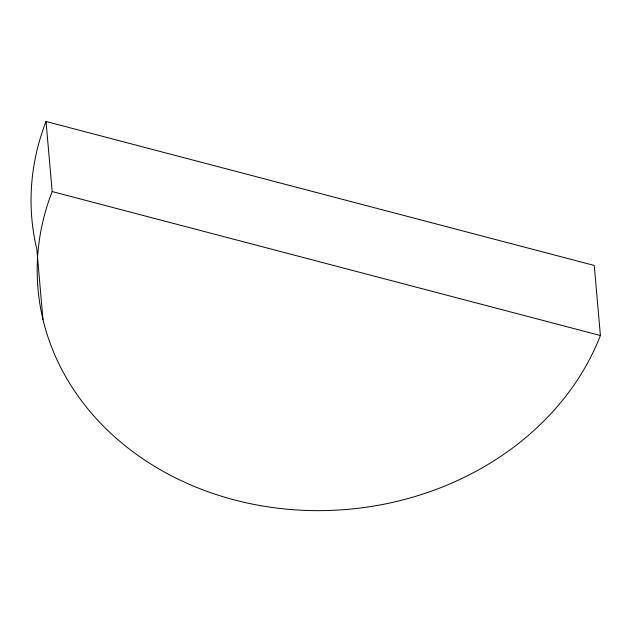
<?xml version="1.0" encoding="UTF-8"?>
<svg xmlns="http://www.w3.org/2000/svg" width="632" height="632" viewBox="0 0 632 632"><rect width="100%" height="100%" fill="white"/><g stroke="black" fill="none" stroke-linecap="round" stroke-linejoin="round"><path stroke-width="0.95" d="M46.033 121.494L594.27 265.456L600.4 335.521A289.401 246.757 -5 0 1 234.417 499.928A289.401 246.757 -5 0 1 52.164 191.559L46.033 121.494A289.401 246.757 -5 0 0 36.83 249.332L42.96 319.397M52.164 191.559L600.4 335.521"/></g></svg>
